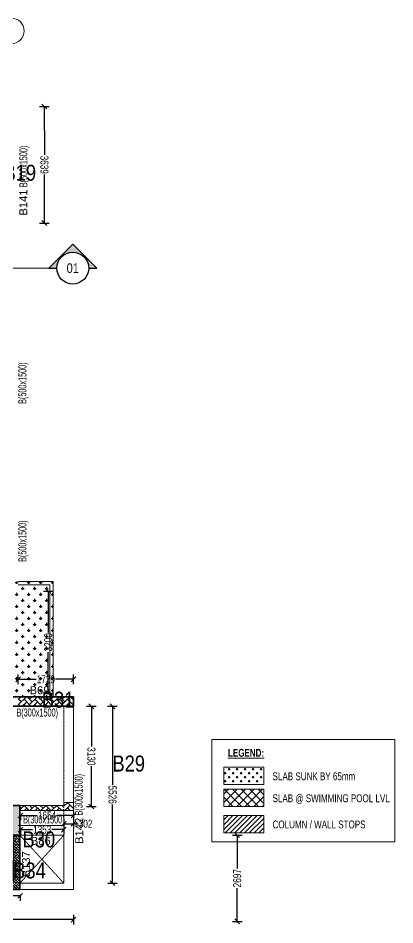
# Model space of a CAD drawing. Header units: millimetres. Extents: x -4 to 69440, y 27 to 29451.
# Drawn here: x 57673 to 69440, y 1119 to 29451 of the extents above; entities that cross this region are included whole.
import ezdxf
from ezdxf.enums import TextEntityAlignment as Align

# ---------------------------------------------------------------- set-up
doc = ezdxf.new("R2010")
doc.units = ezdxf.units.MM
doc.linetypes.add('ACAD_ISO04W100', pattern=[30, 24, -3, 0, -3])
doc.linetypes.add('HIDDEN', pattern=[0.375, 0.25, -0.125])
for name, color, linetype, lineweight in [('A-ANNO-TAGS-SECT', 4, 'ACAD_ISO04W100', 25), ('A-GRIDS', 8, 'Continuous', 9), ('A-HIDD-ABVE', 8, 'HIDDEN', 20), ('G-ANNO-TEXT', 231, 'Continuous', 9), ('S-BEAM', 7, 'Continuous', 18), ('S-BEAM-IDEN', 2, 'Continuous', 9), ('S-COL HATCH', 9, 'Continuous', 0), ('S-COLS', 5, 'Continuous', 35), ('S-WALL', 4, 'Continuous', 18)]:
    doc.layers.add(name, color=color, linetype=linetype, lineweight=lineweight)
for name, color, linetype in [('Abhinav working', 6, 'Continuous'), ('Beam Nos', 7, 'Continuous'), ('changes', 7, 'Continuous'), ('SUNK SLAB', 8, 'Continuous')]:
    doc.layers.add(name, color=color, linetype=linetype)
doc.styles.add('Dim.s & Anno.(Misc.)', font='ARIALN.TTF')
doc.styles.add('SC-BBS1', font='SansSerif')
doc.styles.add('SOBHA', font='swisscl.ttf')
doc.styles.add('Swis721 LtCn BT', font='swisscl.ttf', dxfattribs={"width": 0.9, "height": 233.355162})
doc.styles.add('Swis721 LtCn BT_2', font='swisscl.ttf', dxfattribs={"height": 244.992296})
doc.dimstyles.new('S-100', dxfattribs={"dimscale": 100, "dimtxt": 2.5, "dimasz": 1.5, "dimexe": 1.5, "dimexo": 1.5, "dimgap": 0.1, "dimtad": 0, "dimdec": 0, "dimrnd": 0.0005, "dimzin": 0, "dimdsep": 46, "dimtxsty": 'SOBHA', "dimblk": 'OBLIQUE', "dimcen": 0.09, "dimclrd": 8, "dimclre": 8, "dimclrt": 6, "dimadec": 0, "dimazin": 0, "dimtfac": 1, "dimtdec": 0, "dimtofl": 0, "dimtmove": 0, "dimatfit": 3, "dimfxl": 1.5, "dimfxlon": 1, "dimtolj": 1, "dimtzin": 0, "dimlwd": -1, "dimlwe": -1, "dimarcsym": 0})
pattern_1 = [(315, (-31091886.604, 20694843.886), (84.85281374, -1e-14), [180, -60]), (45, (-31091844.18, 20694801.46), (84.85281374, -2e-14), [180, -60])]

# ---------------------------------------------------------------- blocks, each defined once
blk = doc.blocks.new('A$C6614787e')
at = {"layer": 'S-COL HATCH'}
h = blk.add_hatch(dxfattribs=at)
h.set_pattern_fill('AR-HBONE', color=256, scale=15)
h.set_pattern_definition([(45, (-31102020.92, 20625022.12), (0, 84.85281374), [180, -60]), (135, (-31101978.495, 20625064.55), (7e-15, 84.85281374), [180, -60])])
h.paths.add_polyline_path([(2600, 2625), (1960, 2625), (1960, 2000), (2120, 2000), (2120, 2466), (2600, 2466)])
h = blk.add_hatch(dxfattribs=at)
h.set_pattern_fill('AR-HBONE', color=256, scale=15)
h.set_pattern_definition([(45, (0, 0), (0, 84.8528), [180, -60]), (135, (42.426, 42.426), (7e-15, 84.8528), [180, -60])])
h.paths.add_polyline_path([(2600, 2466), (2500, 2466), (2500, 2000), (2600, 2000)])
h = blk.add_hatch(dxfattribs=at)
h.set_pattern_fill('AR-HBONE', color=256, scale=15)
h.set_pattern_definition([(45, (-31364182.66, 21103765.56), (0, 84.85281374), [180, -60]), (135, (-31364140.23, 21103807.99), (7e-15, 84.85281374), [180, -60])])
h.paths.add_polyline_path([(2900, 1700), (2900, 2000), (1960, 2000), (1960, 1700)])
h = blk.add_hatch(dxfattribs=at)
h.set_pattern_fill('AR-HBONE', color=256, scale=15)
h.set_pattern_definition([(45, (-31362782.653, 21103765.56), (0, 84.85281374), [180, -60]), (135, (-31362740.227, 21103807.99), (7e-15, 84.85281374), [180, -60])])
h.paths.add_polyline_path([(4200, 1700), (4200, 2000), (3530, 2000), (3530, 1700)])
h = blk.add_hatch(dxfattribs=at)
h.set_pattern_fill('AR-HBONE', color=256, scale=15, angle=-90)
h.set_pattern_definition(pattern_1)
edge = h.paths.add_edge_path()
edge.add_line((200, 1700), (200, 200))
edge.add_line((200, 200), (1870, 200))
edge.add_line((1870, 200), (1870, 0))
edge.add_line((1870, 0), (0, 0))
edge.add_line((0, 0), (0, 1700))
edge.add_line((0, 1700), (200, 1700))
h = blk.add_hatch(dxfattribs=at)
h.set_pattern_fill('AR-HBONE', color=256, scale=15, angle=-90)
h.set_pattern_definition(pattern_1)
h.paths.add_polyline_path([(2600, 200), (2500, 200), (2500, 0), (2800, 0), (2800, 1700), (2600, 1700)])
h = blk.add_hatch(dxfattribs=at)
h.set_pattern_fill('AR-HBONE', color=256, scale=15, angle=-90)
h.set_pattern_definition([(315, (21106265.21, 31371048.637), (84.85281374, -2e-14), [180, -60]), (45, (21106307.64, 31371006.21), (84.85281374, -2e-14), [180, -60])])
h.paths.add_polyline_path([(4200, 0), (4500, 0), (4500, 1700), (4200, 1700)])
at = {"layer": 'S-COLS', "elevation": 0}
for points in [[(2600, 2625), (1960, 2625), (1960, 2000), (2120, 2000), (2120, 2466), (2600, 2466), (2600, 2625)], [(200, 1700), (200, 200), (1870, 200), (1870, 0), (0, 0), (0, 1700), (200, 1700)]]:
    blk.add_lwpolyline(points, dxfattribs=at)
for points in [[(2600, 2466), (2500, 2466), (2500, 2000), (2600, 2000)], [(1960, 2000), (2900, 2000), (2900, 1700), (1960, 1700)], [(3530, 2000), (4200, 2000), (4200, 1700), (3530, 1700)], [(2600, 200), (2500, 200), (2500, 0), (2800, 0), (2800, 1700), (2600, 1700)], [(4500, 0), (4500, 1700), (4200, 1700), (4200, 0)]]:
    blk.add_lwpolyline(points, close=True, dxfattribs=at)
blk = doc.blocks.new('*U11')
blk.add_hatch(color=256).paths.add_polyline_path([(5, 0), (7.5, 0), (0, 7.5), (-7.5, 0), (-5, 0, -0.414214), (0, 5, -0.414214)])
at = {"lineweight": 20, "ltscale": 50}
blk.add_line((-5, 0), (-397.5, 0), dxfattribs=at)
at = {"linetype": 'Continuous'}
blk.add_lwpolyline([(5, 0), (7.5, 0), (0, 7.5), (-7.5, 0), (-5, 0)], dxfattribs=at)
blk.add_circle((0, 0), 5, dxfattribs=at)
at = {"color": 7, "style": 'Dim.s & Anno.(Misc.)'}
blk.add_attdef('SECTION-LETTER', text='', height=3, dxfattribs=at).set_placement((0, 0), align=Align.MIDDLE_CENTER)
blk = doc.blocks.new('Grid - Type 1 Structural-6743905-11TH FLOOR LVL')
at = {"layer": 'A-GRIDS'}
blk.add_circle((0, 0), 4, dxfattribs=at)
blk = doc.blocks.new('A$Cf2260b48')
at = {"layer": 'A-GRIDS', "xscale": 99.99999999999991, "yscale": 99.99999999999991, "zscale": 99.99999999999991}
blk.add_blockref('Grid - Type 1 Structural-6743905-11TH FLOOR LVL', (45092, 19403), dxfattribs=at)
blk = doc.blocks.new('_OBLIQUE')
at = {"color": 0, "linetype": 'ByBlock'}
blk.add_line((-0.5, -0.5), (0.5, 0.5), dxfattribs=at)
blk = doc.blocks.new('*D262')
at = {"layer": 'Abhinav working', "color": 8, "transparency": 16777216}
for p, q in [((64366, 3925), (64666, 3925)), ((64516, 3925), (64516, 2882)), ((64516, 1228), (64516, 2271)), ((64366, 1228), (64666, 1228))]:
    blk.add_line(p, q, dxfattribs=at)
at = {"layer": 'Defpoints', "color": 0, "transparency": 16777216}
for p in [(62523, 3925, 0), (62523, 1228, 0), (64516, 1228)]:
    blk.add_point(p, dxfattribs=at)
at = {"layer": 'Abhinav working', "color": 8, "transparency": 16777216, "xscale": 150, "yscale": 150, "zscale": 150}
for p, rotation in [((64516, 3925), 90), ((64516, 1228), 270)]:
    blk.add_blockref('_OBLIQUE', p, dxfattribs=dict(at, rotation=rotation))
at = {"layer": 'Abhinav working', "color": 6, "transparency": 16777216, "insert": (64516, 2576), "char_height": 250, "attachment_point": 5, "rotation": 90, "style": 'SOBHA'}
blk.add_mtext('\\A1;2697', dxfattribs=at)
blk = doc.blocks.new('*D313')
at = {"layer": 'Abhinav working', "color": 8, "transparency": 16777216}
for p, q in [((58464, 11549), (58764, 11549)), ((58614, 11549), (58614, 10256)), ((58614, 8349), (58614, 9642)), ((58464, 8349), (58764, 8349))]:
    blk.add_line(p, q, dxfattribs=at)
at = {"layer": 'Defpoints', "color": 0, "transparency": 16777216}
for p in [(57748, 11549), (57748, 8349), (58614, 8349)]:
    blk.add_point(p, dxfattribs=at)
at = {"layer": 'Abhinav working', "color": 8, "transparency": 16777216, "xscale": 150, "yscale": 150, "zscale": 150}
for p, rotation in [((58614, 11549), 90), ((58614, 8349), 270)]:
    blk.add_blockref('_OBLIQUE', p, dxfattribs=dict(at, rotation=rotation))
at = {"layer": 'Abhinav working', "color": 6, "transparency": 16777216, "insert": (58614, 9949), "char_height": 250, "attachment_point": 5, "rotation": 90, "style": 'SOBHA'}
blk.add_mtext('\\A1;3200', dxfattribs=at)
blk = doc.blocks.new('*D316')
at = {"layer": 'Abhinav working', "color": 8, "transparency": 16777216}
for p, q in [((58341, 26688), (58641, 26688)), ((58491, 26688), (58492, 25175)), ((58492, 23049), (58492, 24562)), ((58342, 23049), (58642, 23049))]:
    blk.add_line(p, q, dxfattribs=at)
at = {"layer": 'Defpoints', "color": 0, "transparency": 16777216}
for p in [(57673, 26688), (58491, 26688), (57673, 23049)]:
    blk.add_point(p, dxfattribs=at)
at = {"layer": 'Abhinav working', "color": 8, "transparency": 16777216, "xscale": 150, "yscale": 150, "zscale": 150}
for p, rotation in [((58491, 26688), 90.001223484636), ((58492, 23049), 270.001223484636)]:
    blk.add_blockref('_OBLIQUE', p, dxfattribs=dict(at, rotation=rotation))
at = {"layer": 'Abhinav working', "color": 6, "transparency": 16777216, "insert": (58492, 24869), "char_height": 250, "attachment_point": 5, "rotation": 270.0012, "style": 'SOBHA'}
blk.add_mtext('\\A1;3639', dxfattribs=at)
blk = doc.blocks.new('*D399')
at = {"layer": 'Abhinav working', "color": 8, "transparency": 16777216}
for p, q in [((53227, 1433), (53227, 1133)), ((59401, 1433), (59401, 1133)), ((53227, 1283), (56007, 1283)), ((59401, 1283), (56621, 1283))]:
    blk.add_line(p, q, dxfattribs=at)
at = {"layer": 'Defpoints', "color": 0, "transparency": 16777216}
for p in [(53227, 2224), (59401, 2224), (59401, 1283)]:
    blk.add_point(p, dxfattribs=at)
at = {"layer": 'Abhinav working', "color": 8, "transparency": 16777216, "xscale": 150, "yscale": 150, "zscale": 150}
for p, rotation in [((53227, 1283), 179.9997808087516), ((59401, 1283), 359.9997808087516)]:
    blk.add_blockref('_OBLIQUE', p, dxfattribs=dict(at, rotation=rotation))
at = {"layer": 'Abhinav working', "color": 6, "transparency": 16777216, "insert": (56314, 1283), "char_height": 250, "attachment_point": 5, "rotation": 359.9998, "style": 'SOBHA'}
blk.add_mtext('\\A1;6173', dxfattribs=at)
blk = doc.blocks.new('*D400')
at = {"layer": 'Abhinav working', "color": 8, "transparency": 16777216}
for p, q in [((60468, 7949), (60768, 7949)), ((60618, 7949), (60619, 5493)), ((60620, 2424), (60619, 4880)), ((60470, 2424), (60770, 2424))]:
    blk.add_line(p, q, dxfattribs=at)
at = {"layer": 'Defpoints', "color": 0, "transparency": 16777216}
for p in [(59101, 7949), (60618, 7949), (59102, 2423)]:
    blk.add_point(p, dxfattribs=at)
at = {"layer": 'Abhinav working', "color": 8, "transparency": 16777216, "xscale": 150, "yscale": 150, "zscale": 150}
for p, rotation in [((60618, 7949), 90.0187000084458), ((60620, 2424), 270.0187000084458)]:
    blk.add_blockref('_OBLIQUE', p, dxfattribs=dict(at, rotation=rotation))
at = {"layer": 'Abhinav working', "color": 6, "transparency": 16777216, "insert": (60619, 5187), "char_height": 250, "attachment_point": 5, "rotation": 270.0187, "style": 'SOBHA'}
blk.add_mtext('\\A1;5526', dxfattribs=at)
blk = doc.blocks.new('*D401')
at = {"layer": 'Abhinav working', "color": 8, "transparency": 16777216}
for p, q in [((57748, 4094), (57748, 3944)), ((57748, 4094), (58120, 4094)), ((59101, 4094), (58728, 4094)), ((59101, 4094), (59101, 3944))]:
    blk.add_line(p, q, dxfattribs=at)
at = {"layer": 'Defpoints', "color": 0, "transparency": 16777216}
for p in [(57748, 4222), (59101, 4222), (59101, 4094)]:
    blk.add_point(p, dxfattribs=at)
at = {"layer": 'Abhinav working', "color": 8, "transparency": 16777216, "xscale": 150, "yscale": 150, "zscale": 150, "rotation": 180}
blk.add_blockref('_OBLIQUE', (57748, 4094), dxfattribs=at)
at = {"layer": 'Abhinav working', "color": 8, "transparency": 16777216, "xscale": 150, "yscale": 150, "zscale": 150}
blk.add_blockref('_OBLIQUE', (59101, 4094), dxfattribs=at)
at = {"layer": 'Abhinav working', "color": 6, "transparency": 16777216, "insert": (58424, 4094), "char_height": 250, "attachment_point": 5, "style": 'SOBHA'}
blk.add_mtext('\\A1;1353', dxfattribs=at)
blk = doc.blocks.new('*D402')
at = {"layer": 'Abhinav working', "color": 8, "transparency": 16777216}
for p, q in [((57673, 8643), (57673, 8943)), ((57673, 8793), (58234, 8793)), ((59402, 8793), (58841, 8793)), ((59402, 8643), (59402, 8943))]:
    blk.add_line(p, q, dxfattribs=at)
at = {"layer": 'Defpoints', "color": 0, "transparency": 16777216}
for p in [(59402, 8793), (57673, 8249), (59402, 8249)]:
    blk.add_point(p, dxfattribs=at)
at = {"layer": 'Abhinav working', "color": 8, "transparency": 16777216, "xscale": 150, "yscale": 150, "zscale": 150}
for p, rotation in [((57673, 8793), 180.0003968272919), ((59402, 8793), 0.0003968272920054)]:
    blk.add_blockref('_OBLIQUE', p, dxfattribs=dict(at, rotation=rotation))
at = {"layer": 'Abhinav working', "color": 6, "transparency": 16777216, "insert": (58538, 8793), "char_height": 250, "attachment_point": 5, "rotation": 0.0004, "style": 'SOBHA'}
blk.add_mtext('\\A1;1729', dxfattribs=at)
blk = doc.blocks.new('*D407')
at = {"layer": 'Abhinav working', "color": 8, "transparency": 16777216}
for p, q in [((59810, 7949), (60110, 7949)), ((59960, 7949), (59960, 6691)), ((59960, 4819), (59960, 6077)), ((59810, 4819), (60110, 4819))]:
    blk.add_line(p, q, dxfattribs=at)
at = {"layer": 'Defpoints', "color": 0, "transparency": 16777216}
for p in [(59402, 7949), (59960, 7949), (59402, 4819)]:
    blk.add_point(p, dxfattribs=at)
at = {"layer": 'Abhinav working', "color": 8, "transparency": 16777216, "xscale": 150, "yscale": 150, "zscale": 150}
for p, rotation in [((59960, 7949), 90.00088670509263), ((59960, 4819), 270.0008867050926)]:
    blk.add_blockref('_OBLIQUE', p, dxfattribs=dict(at, rotation=rotation))
at = {"layer": 'Abhinav working', "color": 6, "transparency": 16777216, "insert": (59960, 6384), "char_height": 250, "attachment_point": 5, "rotation": 270.0009, "style": 'SOBHA'}
blk.add_mtext('\\A1;3130', dxfattribs=at)
blk = doc.blocks.new('*D408')
at = {"layer": 'Abhinav working', "color": 8, "transparency": 16777216}
for p, q in [((59101, 4428), (59101, 4128)), ((59101, 4278), (59402, 4278)), ((59402, 4428), (59402, 4128)), ((59402, 4278), (59552, 4278))]:
    blk.add_line(p, q, dxfattribs=at)
at = {"layer": 'Defpoints', "color": 0, "transparency": 16777216}
for p in [(59101, 4689), (59402, 4689), (59402, 4278)]:
    blk.add_point(p, dxfattribs=at)
at = {"layer": 'Abhinav working', "color": 8, "transparency": 16777216, "xscale": 150, "yscale": 150, "zscale": 150, "rotation": 180}
blk.add_blockref('_OBLIQUE', (59101, 4278), dxfattribs=at)
at = {"layer": 'Abhinav working', "color": 8, "transparency": 16777216, "xscale": 150, "yscale": 150, "zscale": 150}
blk.add_blockref('_OBLIQUE', (59402, 4278), dxfattribs=at)
at = {"layer": 'Abhinav working', "color": 6, "transparency": 16777216, "insert": (59780, 4278), "char_height": 250, "attachment_point": 5, "style": 'SOBHA'}
blk.add_mtext('\\A1;302', dxfattribs=at)
blk = doc.blocks.new('*D409')
at = {"layer": 'Abhinav working', "color": 8, "transparency": 16777216}
for p, q in [((57748, 4539), (57748, 4387)), ((57748, 4537), (58270, 4537)), ((59402, 4537), (58880, 4537)), ((59402, 4539), (59402, 4387))]:
    blk.add_line(p, q, dxfattribs=at)
at = {"layer": 'Defpoints', "color": 0, "transparency": 16777216}
for p in [(57748, 4689), (59402, 4689), (59402, 4537)]:
    blk.add_point(p, dxfattribs=at)
at = {"layer": 'Abhinav working', "color": 8, "transparency": 16777216, "xscale": 150, "yscale": 150, "zscale": 150, "rotation": 180}
blk.add_blockref('_OBLIQUE', (57748, 4537), dxfattribs=at)
at = {"layer": 'Abhinav working', "color": 8, "transparency": 16777216, "xscale": 150, "yscale": 150, "zscale": 150}
blk.add_blockref('_OBLIQUE', (59402, 4537), dxfattribs=at)
at = {"layer": 'Abhinav working', "color": 6, "transparency": 16777216, "insert": (58575, 4537), "char_height": 250, "attachment_point": 5, "style": 'SOBHA'}
blk.add_mtext('\\A1;1654', dxfattribs=at)
blk = doc.blocks.new('*D410')
at = {"layer": 'Abhinav working', "color": 8, "transparency": 16777216}
for p, q in [((54936, 2074), (54934, 1892)), ((54935, 2042), (56030, 2034)), ((57738, 2023), (56643, 2030)), ((57738, 2055), (57737, 1873))]:
    blk.add_line(p, q, dxfattribs=at)
at = {"layer": 'Defpoints', "color": 0, "transparency": 16777216}
for p in [(54937, 2224), (57738, 2023), (57739, 2205)]:
    blk.add_point(p, dxfattribs=at)
at = {"layer": 'Abhinav working', "color": 8, "transparency": 16777216, "xscale": 150, "yscale": 150, "zscale": 150}
for p, rotation in [((54935, 2042), 179.6093582217339), ((57738, 2023), 359.6093582217339)]:
    blk.add_blockref('_OBLIQUE', p, dxfattribs=dict(at, rotation=rotation))
at = {"layer": 'Abhinav working', "color": 6, "transparency": 16777216, "insert": (56337, 2032), "char_height": 250, "attachment_point": 5, "rotation": 359.6094, "style": 'SOBHA'}
blk.add_mtext('\\A1;2803', dxfattribs=at)
blk = doc.blocks.new('*D411')
at = {"layer": 'Abhinav working', "color": 8, "transparency": 16777216}
for p, q in [((56938, 3923), (56638, 3923)), ((56788, 3923), (56787, 3477)), ((56786, 2424), (56786, 2870)), ((56936, 2424), (56636, 2425))]:
    blk.add_line(p, q, dxfattribs=at)
at = {"layer": 'Defpoints', "color": 0, "transparency": 16777216}
for p in [(56788, 3923), (57729, 3922), (57727, 2423)]:
    blk.add_point(p, dxfattribs=at)
at = {"layer": 'Abhinav working', "color": 8, "transparency": 16777216, "xscale": 150, "yscale": 150, "zscale": 150}
for p, rotation in [((56788, 3923), 89.9299265414251), ((56786, 2424), 269.929926541425)]:
    blk.add_blockref('_OBLIQUE', p, dxfattribs=dict(at, rotation=rotation))
at = {"layer": 'Abhinav working', "color": 6, "transparency": 16777216, "insert": (56787, 3174), "char_height": 250, "attachment_point": 5, "rotation": 89.9299, "style": 'SOBHA'}
blk.add_mtext('\\A1;1498', dxfattribs=at)

msp = doc.modelspace()

# ---------------------------------------------------------------- hatches: boundary and pattern name
at = {"layer": 'S-COL HATCH'}
h = msp.add_hatch(dxfattribs=at)
h.set_pattern_fill('AR-HBONE', color=256, scale=30)
h.set_pattern_definition([(45, (-31789949.04, 20738732.18), (0, 169.7056275), [360, -120]), (135, (-31789864.19, 20738817.03), (1e-14, 169.7056275), [360, -120])])
h.paths.add_polyline_path([(59402.2, 7947.6), (59402.2, 8247.6), (57672.8, 8247.6), (57672.8, 7947.6)])
h = msp.add_hatch(dxfattribs=at)
h.set_pattern_fill('AR-HBONE', color=256, scale=30)
h.set_pattern_definition([(45, (-31789949.04, 20639014.18), (0, 169.7056275), [360, -120]), (135, (-31789864.19, 20639099.03), (1e-14, 169.7056275), [360, -120])])
h.paths.add_polyline_path([(55227.2, 4847.6), (55227.2, 4687.6), (55607.2, 4687.6), (55607.2, 4220.2), (55767.2, 4220.2), (55767.2, 4847.6)])
h.paths.add_polyline_path([(59102.2, 4847.6), (57727.2, 4847.6), (57727.2, 4687.6), (59102.2, 4687.6)])
at = {"layer": 'S-COL HATCH', "transparency": 33554687}
h = msp.add_hatch(color=256, dxfattribs=at)
h.dxf.hatch_style = 1
h.paths.add_polyline_path([(56577.2, 3922.4), (57727.2, 3922.4), (57727.2, 4847.2), (56577.2, 4847.2)])
at = {"layer": 'S-COL HATCH'}
h = msp.add_hatch(dxfattribs=at)
h.set_pattern_fill('AR-HBONE', color=256, scale=30)
h.set_pattern_definition([(45, (-31789949.05, 20548487.89), (0, 169.7056275), [360, -120]), (135, (-31789864.2, 20548572.74), (1e-14, 169.7056275), [360, -120])])
h.paths.add_polyline_path([(59102.2, 4687.6), (59102.2, 4947.6), (59402.2, 4947.6), (59402.2, 4687.6)])
at = {"layer": 'SUNK SLAB'}
h = msp.add_hatch(dxfattribs=at)
h.set_pattern_fill('CROSS', color=8, scale=750, style=0)
h.set_pattern_definition([(0, (-31349607.12, 21120379.5), (187.5, 187.5), [93.75, -281.25]), (90, (-31349560.25, 21120332.62), (-187.5, 187.5), [93.75, -281.25])])
h.paths.add_polyline_path([(57412.8, 11847.6), (58762.8, 11847.6), (58762.8, 8247.6), (57412.8, 8247.6)])
h = msp.add_hatch(dxfattribs=at)
h.set_pattern_fill('CROSS', color=8, scale=500, style=0)
h.set_pattern_definition([(0, (-24143.02, 19856.15), (125, 125), [62.5, -187.5]), (90, (-24111.77, 19824.9), (-125, 125), [62.5, -187.5])])
h.paths.add_polyline_path([(65343.1, 6044.9), (65343.1, 5503.7), (64093.4, 5503.7), (64093.4, 6044.9)], flags=0)
h = msp.add_hatch(dxfattribs=at)
h.set_pattern_fill('ANSI37', color=8, scale=1500, style=0)
h.set_pattern_definition([(45, (-31294507.18, 20686570.18), (-132.5825215, 132.5825215), []), (135, (-31294507.18, 20686570.18), (-132.5825215, -132.5825215), [])])
h.paths.add_polyline_path([(65343.1, 5357.4), (65343.1, 4816.2), (64093.4, 4816.2), (64093.4, 5357.4)], flags=0)
h = msp.add_hatch(dxfattribs=at)
h.set_pattern_fill('ANSI31', color=8, scale=850, style=0)
h.set_pattern_definition([(45, (-31294507.18, 20969553.01), (-75.1300955, 75.1300955), [])])
h.paths.add_polyline_path([(65343.1, 4539.5), (65343.1, 3998.3), (64093.4, 3998.3), (64093.4, 4539.5)], flags=0)

# ---------------------------------------------------------------- linework, layer by layer
at = {"layer": 'A-HIDD-ABVE', "linetype": 'HIDDEN'}
for p, q in [((59102.2, 2420.1), (57727.2, 3920.4)), ((57727.2, 2420.1), (59102.2, 3920.4, 0))]:
    msp.add_line(p, q, dxfattribs=at)
at = {"layer": 'G-ANNO-TEXT', "color": 7, "elevation": 0}
for points in [[(63724.9, 6914.9), (69440.3, 6914.9), (69440.3, 3715.4), (63724.9, 3715.4)], [(65343.1, 6044.9), (65343.1, 5503.7), (64093.4, 5503.7), (64093.4, 6044.9)], [(65343.1, 5357.4), (65343.1, 4816.2), (64093.4, 4816.2), (64093.4, 5357.4)], [(65343.1, 4539.5), (65343.1, 3998.3), (64093.4, 3998.3), (64093.4, 4539.5)]]:
    msp.add_lwpolyline(points, close=True, dxfattribs=at)
at = {"layer": 'S-BEAM'}
for p, q in [((58762.8, 8247.6), (58762.8, 11847.6)), ((59402.2, 7947.6), (59402.2, 2222.4)), ((57672.8, 4220.2), (59102.2, 4220.2)), ((57521.5, 3920.4), (59102.2, 3920.4)), ((57727.2, 3922.4), (57727.2, 2420.1)), ((59102.2, 2420.1), (59102.2, 3920.4)), ((59104.2, 2420.1), (57727.2, 2420.1)), ((53227.2, 2222.4), (59402.2, 2222.4))]:
    msp.add_line(p, q, dxfattribs=at)
at = {"layer": 'S-BEAM', "linetype": 'HIDDEN'}
for p, q in [((59102.2, 7947.6), (59102.2, 4847.6)), ((59102.2, 4687.6), (59102.2, 4220.2))]:
    msp.add_line(p, q, dxfattribs=at)
at = {"layer": 'S-BEAM', "color": 5}
for p, q in [((59102.2, 4847.6), (59102.2, 4947.6)), ((59102.2, 4947.6), (59402.2, 4947.6)), ((59102.2, 4687.6), (59402.2, 4687.6))]:
    msp.add_line(p, q, dxfattribs=at)
at = {"layer": 'S-BEAM', "color": 5, "elevation": 0}
msp.add_lwpolyline([(59102.2, 4847.6), (57727.2, 4847.6), (57727.2, 4687.6), (59102.2, 4687.6)], dxfattribs=at)
at = {"layer": 'S-COLS', "elevation": 0}
for points in [[(59402.2, 8247.6), (55027.2, 8247.6), (55027.2, 7947.6), (59402.2, 7947.6)], [(57727.2, 3922.4), (56577.2, 3922.4), (56577.2, 4847.2), (57727.2, 4847.2)]]:
    msp.add_lwpolyline(points, close=True, dxfattribs=at)
at = {"layer": 'S-WALL', "color": 7}
for p, q in [((58762.2, 11847.6), (57672.2, 11847.6)), ((57672.2, 11747.6), (58662.2, 11747.6)), ((58662.2, 11747.6), (58662.2, 8247.6)), ((58762.2, 8247.6), (58762.2, 11847.6))]:
    msp.add_line(p, q, dxfattribs=at)

# ---------------------------------------------------------------- block references
at = {"layer": 'A-ANNO-TAGS-SECT', "xscale": 99.63369610839109, "yscale": 99.63369610839109, "zscale": 99.63369610839109}
msp.add_blockref('*U11', (59378.6, 21640.2), dxfattribs=at).add_auto_attribs({'SECTION-LETTER': '01'})
at = {"layer": 'changes', "xscale": -1}
msp.add_blockref('A$C6614787e', (57727.2, 2222.4), dxfattribs=at)
at = {"layer": 'S-WALL'}
msp.add_blockref('A$Cf2260b48', (12368.5, 9647.7), dxfattribs=at)

# ---------------------------------------------------------------- texts
at = {"layer": 'Abhinav working', "char_height": 500, "attachment_point": 1, "style": 'Dim.s & Anno.(Misc.)'}
for s, insert in [('B19', (57215.6, 24869.7, 0)), ('B31', (58408.8, 8406, 0)), ('B29', (60618.2, 6410.3)), ('B30', (57809.9, 4040.8, 0)), ('B34', (57519, 3069.2, 0))]:
    msp.add_mtext_dynamic_manual_height_columns(s, width=21149.247, gutter_width=5423.5, heights=[0], dxfattribs=dict(at, insert=insert))
at = {"layer": 'Beam Nos', "style": 'SC-BBS1'}
for s, p in [('B141', (58034.6, 23690.6)), ('B142', (59779.6, 4057.6)), ('B137', (58120.5, 3011.1))]:
    msp.add_text(s, height=250, rotation=90, dxfattribs=at).set_placement(p, align=Align.BOTTOM_CENTER)
for s, p in [('B69', (58341.2, 8249.5)), ('B86', (58379, 3544.6, 0))]:
    msp.add_text(s, height=250, dxfattribs=at).set_placement(p, align=Align.BOTTOM_CENTER)
at = {"layer": 'G-ANNO-TEXT', "color": 7, "char_height": 244.992, "attachment_point": 1, "line_spacing_factor": 0.971848, "style": 'Swis721 LtCn BT_2'}
for s, insert, width in [('\\fSwis721 LtCn BT|b1|i0|c0|p34|;\\LLEGEND:', (64225.2, 6617.3), 1299), ('SLAB SUNK BY 65mm', (65621.1, 5884.2), 3845.238), ('SLAB @ SWIMMING POOL LVL', (65621.1, 5196.7), 3845.238), ('COLUMN / WALL STOPS', (65621.1, 4378.8), 3845.238)]:
    msp.add_mtext(s, dxfattribs=dict(at, insert=insert, width=width))
at = {"layer": 'S-BEAM-IDEN', "style": 'Swis721 LtCn BT', "width": 0.8}
for s, p in [('B(500x1500)', (57961.9, 24167.8, 0)), ('B(500x1500)', (57930.8, 17397.7)), ('B(500x1500)', (57930.8, 12459.8)), ('B(300x1500)', (59686.5, 4537))]:
    msp.add_text(s, height=250, rotation=90, dxfattribs=at).set_placement(p)
for p in [(57621.3, 7629.7), (57827.5, 4289)]:
    msp.add_text('B(300x1500)', height=250, dxfattribs=at).set_placement(p)

# ---------------------------------------------------------------- dimensions: what is measured, and where the dimension line sits
at = {"layer": 'Abhinav working', "color": 3}
for p1, p2, distance, picture, middle in [((57673.1, 23049, 0), (57673, 26688.2, 0), -818.5, '*D316', (58491.5, 24868.6, 0)), ((57673, 8248.9, 0), (59402.3, 8248.9, 0), 544.5, '*D402', (58537.6, 8793.4)), ((59102.3, 2423.3, 0), (59100.5, 7948.9, 0), -1517.2, '*D400', (60618.6, 5186.6)), ((59402.4, 4818.9, 0), (59402.3, 7948.9, 0), -557.5, '*D407', (59959.8, 6383.9)), ((57727.3, 2423.3, 0), (57729.2, 3921.7, 0), 941.5, '*D411', (56786.8, 3173.7)), ((53227.3, 2223.7, 0), (59400.5, 2223.7, 0), -940.3, '*D399', (56313.9, 1283.4)), ((54936.6, 2223.7, 0), (57739.1, 2204.6), -182, '*D410', (56336.6, 2032.1))]:
    dim = msp.add_aligned_dim(p1=p1, p2=p2, distance=distance, dimstyle='S-100', dxfattribs=at)
    dim.commit()
    dim.dimension.update_dxf_attribs({"geometry": picture, "text_midpoint": middle})
at = {"layer": 'Abhinav working'}
for p1, p2, distance, picture, middle in [((57748, 11548.9, 0), (57748, 8348.9, 0), 866.2, '*D313', (58614.1, 9948.9, 0)), ((62523.4, 3924.8, 0), (62523.4, 1228.1, 0), 1993, '*D262', (64516.4, 2576.5))]:
    dim = msp.add_aligned_dim(p1=p1, p2=p2, distance=distance, dimstyle='S-100', dxfattribs=at)
    dim.commit()
    dim.dimension.update_dxf_attribs({"geometry": picture, "text_midpoint": middle})
at = {"layer": 'Abhinav working', "color": 3}
for base, p1, p2, picture, middle in [((59402.4, 4536.8), (57748, 4688.9, 0), (59402.4, 4688.9, 0), '*D409', (58575.2, 4536.8)), ((59402.4, 4277.8), (59100.5, 4688.9, 0), (59402.4, 4688.9, 0), '*D408', (59780.4, 4277.8)), ((59100.5395, 4093.7775), (57747.9769, 4221.5028, 0), (59100.5395, 4221.5028, 0), '*D401', (58424.2582, 4093.7775))]:
    dim = msp.add_linear_dim(base=base, p1=p1, p2=p2, dimstyle='S-100', dxfattribs=at)
    dim.commit()
    dim.dimension.update_dxf_attribs({"geometry": picture, "text_midpoint": middle})

doc.saveas('drawing.dxf')
